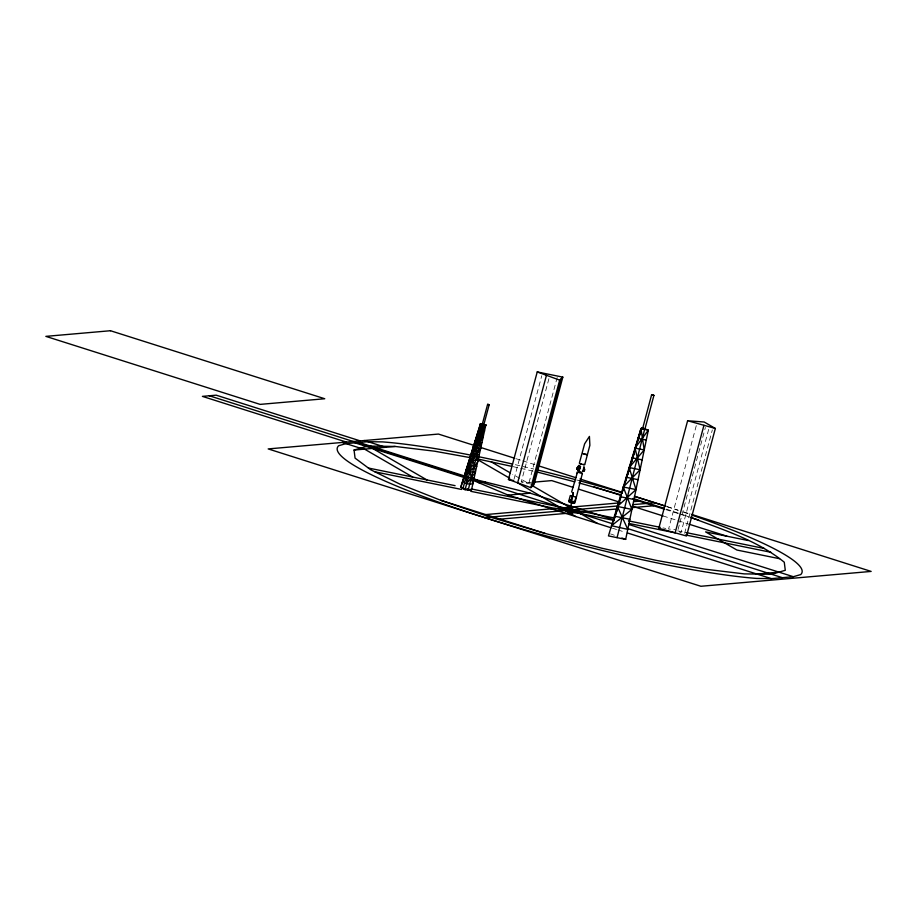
<?xml version="1.0" encoding="UTF-8"?>
<svg xmlns="http://www.w3.org/2000/svg" width="917" height="917" viewBox="0 0 917 917"><rect width="100%" height="100%" fill="white"/><g stroke="black" fill="none" stroke-linecap="round" stroke-linejoin="round"><path stroke-width="0.69" stroke-dasharray="4.58 3.44" d="M514.047 479.155L541.752 375.764M548.928 378.675L521.211 482.067L532.697 484.405M557.204 377.449L528.754 483.603L512.763 474.33M696.29 425.626L668.585 529.029L675.393 529.545M708.669 429.385L680.964 532.777L677.686 530.874L679.531 523.985M679.898 522.598L705.391 427.482M684.621 533.304L712.326 429.901M531.333 482.376L527.264 482.732L521.784 481.62M663.037 527.894L665.811 528.467M677.686 530.874L686.019 532.571M512.901 466.604L533.407 471.189M515.996 458.683L521.441 460.403M522.793 460.838L535.047 464.724M667.037 506.62L677.927 510.081M683.371 511.812L690.169 513.967M665.902 509.657L678.19 513.554M679.554 513.99L689.114 517.028M663.037 515.939L676.631 520.248M677.995 520.684L687.509 523.71M612.453 528.203L616.545 529.499M617.909 529.934L624.718 532.101M666.533 509.141L681.262 514.15M682.603 514.597L689.297 516.879M610.573 533.889L614.344 535.264M515.343 464.701A240.563 30.983 15 0 1 533.786 469.046M576.633 479.958A240.563 30.983 15 0 1 579.406 480.703M667.324 506.769A240.563 30.983 15 0 1 678.259 510.402M683.635 512.225A240.563 30.983 15 0 1 690.237 514.494"/><path stroke-width="1.38" d="M573.366 492.91L570.913 501.565L573.366 492.91L571.486 498.08M570.97 499.994L570.821 501.53L573.285 492.876L570.729 502.573L574.248 503.284M485.861 425.19L480.519 423.7L479.499 436.584L480.657 448.642L466.249 469.607L466.753 483.477L475.442 472.175L473.126 460.036L473.39 446.613L485.884 425.11L482.686 424.869L476.966 435.117L476.313 448.31L478.044 460.403C476.416 468.736 449.674 485.082 472.828 483.935L469.94 471.751L469.825 458.11L483.27 436.87L482.686 424.869L480.542 423.62L460.77 487.236L465.057 489.712L471.441 490.205L485.804 425.087L480.542 423.62L460.838 487.248L464.506 488.601M625.681 539.402L648.33 430.153L641.854 427.792L640.949 428.652L608.452 535.906L625.681 539.402L621.909 538.027M633.956 499.49L620.328 496.716L621.164 495.914L617.382 506.448L615.376 515.262L617.749 508.683M621.76 493.369L626.953 476.576L626.219 477.264L638.072 479.671M627.262 475.281L634.885 450.855M631.148 463.681L640.949 428.652L648.33 430.153L635.057 448.104L640.123 469.768L623.273 486.996L631.905 509.393L611.524 525.75L627.767 529.35L617.382 506.448L636.008 489.575L629.165 467.544L644.227 449.96L640.949 428.652M484.291 424.984L468.243 489.965L465.756 489.048L465.057 489.712L482.686 424.869M637.51 441.811L638.507 437.89L638.003 438.372L646.279 440.057M617.061 537.649L644.64 429.397M482.273 424.319L487.615 404.351L488.474 404.477L489.162 404.775L483.809 424.743L482.732 424.353M508.431 479.465L537.236 371.935L562.82 377.128L534.003 484.669L530.863 487.661L508.431 479.465L513.68 480.531M546.452 375.305L517.647 482.835L575.83 516.58M530.863 487.661L559.679 380.131L562.82 377.128M561.525 378.366L532.72 485.895L597.471 523.447M576.678 468.484L578.925 465.423L577.71 469.882L576.678 468.484L577.733 469.882L576.827 468.53L578.925 465.423M569.365 501.519L568.769 501.163L570.294 495.478M571.623 492.051L577.286 472.805L576.575 473.562M580.117 463.624L579.361 463.177L584.633 443.817L589.425 436.423L589.872 445.272L584.748 464.678L584.049 464.655M579.04 469.825L580.472 466.329L579.28 470.776M569.663 510.161L571.727 502.482L570.007 501.886M582.753 471.487L583.969 467.028L584.656 469.745L584.324 470.902L582.753 471.487L584.198 470.857L584.507 469.699L583.957 467.028M574.661 501.748L576.071 497.094L571.245 496.017M581.791 473.161L582.352 473.481L574.925 502.883L572.93 502.654M642.634 428.526L651.62 394.746L652.904 394.94L653.924 395.387L644.869 429.19L642.565 428.583L643.253 428.594M687.624 420.743L658.807 528.272L686.535 536.009L715.352 428.468L704.21 422.015L687.624 420.743L715.352 428.468M703.958 425.293L675.141 532.834L629.234 523.504M481.62 424.239L462.913 488.474L464.804 488.864M639.023 437.409L640.444 432.595M641.143 430.188L641.854 427.792L638.931 436.63M613.576 521.314L615.02 516.477L611.524 525.75L612.487 524.937M616.465 511.64L617.554 508.007M618.276 505.588L621.164 495.914M621.886 493.506L624.053 486.251L623.273 486.996L636.008 489.575M625.497 481.414L626.953 476.576M627.308 475.361L629.475 468.106M629.841 466.902L638.507 437.89M638.874 436.687L641.407 428.216M572.277 496.452L573.32 492.887M627.388 475.281L630.518 466.26L629.165 467.544L640.123 469.768L639.596 467.212M579.292 468.656L580.472 466.329M484.394 426.772L485.746 425.156M484.474 426.932L485.884 425.11M483.167 436.985L482.72 434.578L483.27 436.526M636.18 447.026L635.057 448.104L644.227 449.96M633.349 456.643L632.111 457.812L642.175 459.864M475.419 472.255L469.94 471.751L466.352 469.527M690.639 517.326C722.814 529.785 757.098 540.17 784.276 562.213L785.284 570.294L771.598 574.271L744.157 573.882L704.818 569.148L656.274 560.39L601.827 548.217L545.191 533.453L490.217 517.096L440.664 500.269L399.892 484.119L370.697 469.745L355.062 458.122L354.054 450.041L367.728 446.063L395.17 446.453L434.509 451.187L470.421 457.663M653.924 395.387L651.62 394.791M577.148 472.037L582.364 473.585M568.769 501.163L570.156 501.29M570.569 502.115L570.03 502.046M572.517 502.344L571.027 502.287L572.609 503.055M470.925 455.153A240.563 30.983 15 0 0 382.71 441.902L368.004 441.696L345.973 443.61L338.648 445.742A240.563 30.983 15 0 0 484.543 517.589A240.563 30.983 15 0 0 756.617 578.432L771.323 578.638L793.354 576.713L800.69 574.581A240.563 30.983 15 0 0 692.839 515.4M354.054 450.041L395.17 446.453M478.491 482.606L485.345 482.01M534.049 482.136L551.713 480.6L573.171 487.408M473.034 480.313L508.156 495.1L530.186 493.174L614.092 519.813M485.712 514.575L620.018 502.848M633.727 501.656L639.195 501.175M484.543 517.589L617.359 506.001M632.741 504.659L654.795 502.734M500.132 519.148L617.519 508.912M631.618 507.674L653.615 505.76M756.903 574.053L778.934 572.139M489.116 404.787L487.626 404.374M587.281 454.66L582.627 453.537M578.111 470.914L581.458 472.244M569.95 500.155L573.824 501.691M571.176 502.401L572.162 502.676M484.577 430.99L481.093 430.726L478.834 429.397M478.044 460.403L473.126 460.036L469.859 458.202M569.308 501.989L569.491 501.725M586.444 454.603L585.149 454.339M583.052 464.495L584.507 464.518M583.751 464.667L581.069 464.013M477.138 458.867L511.526 466.306M574.225 503.25L572.254 502.505M617.382 506.448L631.905 509.393M748.249 540.549L705.609 531.883L736.924 550.04L779.553 558.705M614.436 516.168L629.853 519.297M368.405 468.037L455.084 485.655M471.143 488.91L614.505 518.036M628.374 520.856L660.263 527.332M686.019 532.571L764.365 548.481M466.891 489.288L471.441 490.205L467.475 489.105M374.973 471.842L461.652 489.46M470.742 491.306L613.932 520.398M685.641 534.966L770.922 552.286M571.623 502.367L569.423 501.656M473.092 478.961L530.186 493.174M537.5 472.106L574.799 481.838M578.948 482.915L620.958 494.859M571.325 502.012L572.712 502.401M572.54 502.539L569.4 502.035M570.936 502.619L572.414 502.676L571.371 502.069M483.167 436.767L479.499 436.584L476.966 435.117M475.201 440.79L477.906 442.452L481.906 442.659M473.55 446.579L476.313 448.31L480.611 448.482M479.339 454.603L474.719 454.167L471.613 452.368M468.06 463.784L471.533 465.893L476.725 466.363M474.112 478.135L468.346 477.619L464.46 475.361M583.762 453.949L584.45 454.156M633.028 498.447L663.851 508.236M571.429 502.573L569.537 502.092M475.166 445.719L438.429 434.062L268.177 448.917L700.897 586.272L871.15 571.417L691.533 514.403M480.611 447.45L514.632 458.248M539.127 466.019L575.865 477.688M579.945 478.983L622.127 492.372M634.381 496.257L665.673 506.195M594.147 486.881L621.451 495.547M633.739 499.444L664.538 509.222M690.478 517.463L698.674 520.065M578.535 489.116L620.087 502.31M632.249 506.161L663.037 515.939M688.873 524.134L726.929 536.216M364.324 440.527L385.621 447.29M629.039 524.558L793.354 576.713M360.186 440.882L216.171 395.17L202.405 396.373L346.42 442.086M566.706 507.502L581.137 512.087M359.028 442.475L464.885 476.083M473.023 478.663L477.092 479.958M209.294 395.766L353.309 441.49M356.988 442.659L465.091 476.966M474.158 479.843L613.083 523.951M628.019 528.685L782.339 577.676M354.959 442.831L464.885 477.723M558.201 508.247L572.621 512.821M342.293 442.441L363.59 449.204M508.156 495.1L611.089 527.779M627.446 532.96L771.323 578.638M440.664 500.269L545.191 533.453M644.135 428.824L644.869 429.19M580.438 463.807L581.149 464.002M537.236 371.935L559.679 380.131M579.934 463.601L580.587 463.807M572.919 502.963L574.145 502.975M569.377 501.828L569.606 502.161M569.01 501.45L569.721 501.702M491.019 461.721L510.345 472.931M477.161 459.36L509.772 478.273M372.577 448.424L426.886 479.923M364.553 449.124L412.673 477.035M480.646 423.734L481.001 425.832M480.542 423.62L480.863 425.924M478.181 456.62A240.563 30.983 15 0 1 512.523 464.048M537.912 470.054A240.563 30.983 15 0 1 575.246 479.591M579.406 480.703A240.563 30.983 15 0 1 622.356 492.807M634.747 496.521A240.563 30.983 15 0 1 665.937 506.322M110.476 330.728L45.85 336.367L260.13 404.386L324.756 398.746L110.476 330.728"/></g></svg>
